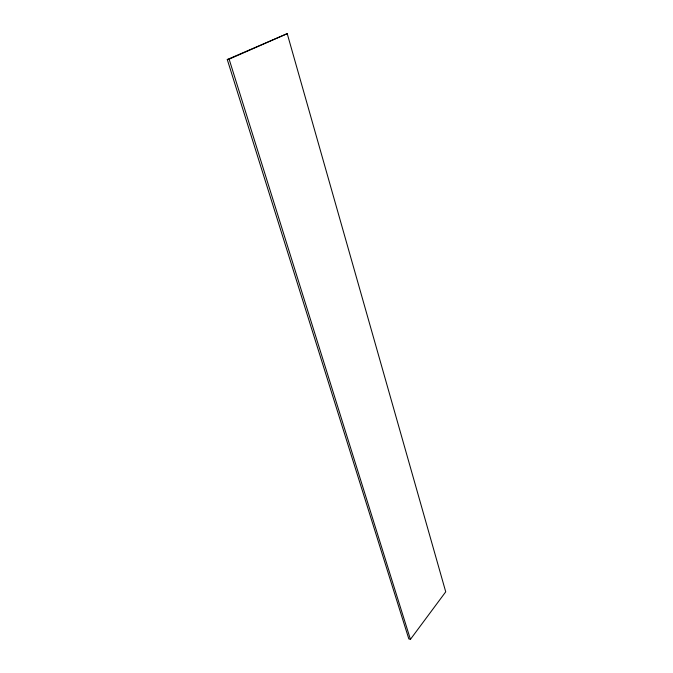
<?xml version="1.0" encoding="UTF-8"?>
<svg xmlns="http://www.w3.org/2000/svg" width="673" height="673" viewBox="0 0 673 673"><rect width="100%" height="100%" fill="white"/><g stroke="black" fill="none" stroke-linecap="round" stroke-linejoin="round"><path stroke-width="1.01" d="M410.429 639.35L445.728 591.828L287.22 33.65L227.272 59.527L408.831 638.921L410.429 639.35L229.123 59.174L227.272 59.527M229.123 59.174L287.22 33.65"/></g></svg>
